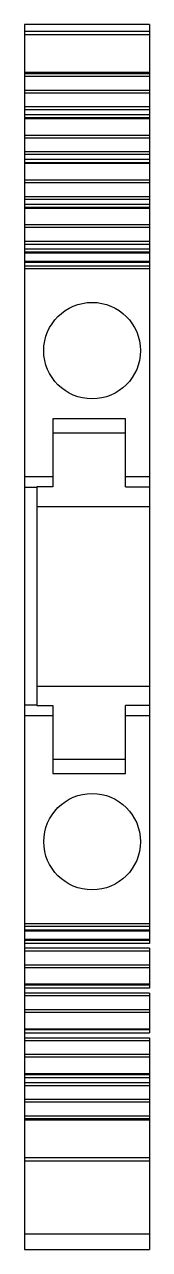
# Model space of a CAD drawing. Header units: millimetres. Extents: x 0 to 6.1, y 0 to 60.
import ezdxf

# ---------------------------------------------------------------- set-up
doc = ezdxf.new("R2010")
doc.units = ezdxf.units.MM

msp = doc.modelspace()

# ---------------------------------------------------------------- linework, layer by layer
at = {"color": 7, "linetype": 'Continuous', "lineweight": 25}
for p, q in [((6.1, 60), (0, 60)), ((0, 60), (0, 0)), ((6.1, 60), (6.1, 14.993)), ((6.1, 59.654), (0, 59.654)), ((0, 59.513), (6.1, 59.513)), ((6.1, 57.655), (0, 57.655)), ((0, 57.594), (6.1, 57.594)), ((6.1, 57.454), (0, 57.454)), ((6.1, 56.764), (0, 56.764)), ((0, 56.648), (6.1, 56.648)), ((6.1, 55.963), (0, 55.963)), ((6.1, 55.822), (0, 55.822)), ((6.1, 55.583), (0, 55.583)), ((6.1, 55.421), (0, 55.421)), ((0, 55.393), (6.1, 55.393)), ((6.1, 54.571), (0, 54.571)), ((0, 54.456), (6.1, 54.456)), ((6.1, 53.771), (0, 53.771)), ((6.1, 53.63), (0, 53.63)), ((6.1, 53.391), (0, 53.391)), ((6.1, 53.229), (0, 53.229)), ((0, 53.201), (6.1, 53.201)), ((6.1, 52.379), (0, 52.379)), ((0, 52.264), (6.1, 52.264)), ((0, 51.579), (6.1, 51.579)), ((0, 51.438), (6.1, 51.438)), ((0, 51.199), (6.1, 51.199)), ((6.1, 51.037), (0, 51.037)), ((0, 51.009), (6.1, 51.009)), ((6.1, 50.187), (0, 50.187)), ((0, 50.072), (6.1, 50.072)), ((0, 49.387), (6.1, 49.387)), ((0, 49.246), (6.1, 49.246)), ((0, 49.007), (6.1, 49.007)), ((6.1, 48.845), (0, 48.845)), ((0, 48.816), (6.1, 48.816)), ((6.1, 48.394), (0, 48.394)), ((6.1, 48.34), (0, 48.34)), ((6.1, 48.161), (0, 48.161)), ((0, 48.047), (6.1, 48.047)), ((4.925, 40.689), (1.375, 40.689)), ((1.375, 40.689), (1.375, 37.35)), ((4.925, 37.35), (4.925, 40.689)), ((1.375, 40), (4.925, 40)), ((1.375, 37.846), (0, 37.846)), ((6.1, 37.846), (4.925, 37.846)), ((0, 37.346), (0.6, 37.346)), ((1.375, 37.35), (0.6, 37.35)), ((0.6, 37.35), (0.6, 26.65)), ((4.925, 37.35), (6.1, 37.35)), ((0.6, 36.4), (6.1, 36.4)), ((0.6, 27.6), (6.1, 27.6)), ((0.6, 26.654), (0, 26.654)), ((0.6, 26.65), (1.375, 26.65)), ((1.375, 26.65), (1.375, 23.311)), ((6.1, 26.65), (4.925, 26.65)), ((4.925, 23.311), (4.925, 26.65)), ((0, 26.154), (1.375, 26.154)), ((4.925, 26.154), (6.1, 26.154)), ((4.925, 24), (1.375, 24)), ((1.375, 23.311), (4.925, 23.311)), ((6.1, 15.953), (0, 15.953)), ((0, 15.839), (6.1, 15.839)), ((0, 15.66), (6.1, 15.66)), ((0, 15.606), (6.1, 15.606)), ((6.1, 15.184), (0, 15.184)), ((0, 15.155), (6.1, 15.155)), ((6.1, 14.993), (0, 14.993)), ((6.1, 14.754), (0, 14.754)), ((6.1, 14.613), (0, 14.613)), ((6.1, 14.754), (6.1, 12.801)), ((6.1, 13.928), (0, 13.928)), ((0, 13.813), (6.1, 13.813)), ((6.1, 12.991), (0, 12.991)), ((0, 12.963), (6.1, 12.963)), ((6.1, 12.801), (0, 12.801)), ((6.1, 12.562), (0, 12.562)), ((6.1, 12.421), (0, 12.421)), ((6.1, 12.562), (6.1, 10.609)), ((6.1, 11.736), (0, 11.736)), ((0, 11.621), (6.1, 11.621)), ((6.1, 10.799), (0, 10.799)), ((0, 10.771), (6.1, 10.771)), ((0, 10.609), (6.1, 10.609)), ((0, 10.37), (6.1, 10.37)), ((0, 10.229), (6.1, 10.229)), ((6.1, 10.37), (6.1, 0)), ((6.1, 9.544), (0, 9.544)), ((0, 9.429), (6.1, 9.429)), ((6.1, 8.607), (0, 8.607)), ((0, 8.579), (6.1, 8.579)), ((0, 8.417), (6.1, 8.417)), ((0, 8.178), (6.1, 8.178)), ((0, 8.037), (6.1, 8.037)), ((6.1, 7.352), (0, 7.352)), ((0, 7.237), (6.1, 7.237)), ((0, 6.546), (6.1, 6.546)), ((6.1, 6.406), (0, 6.406)), ((0, 6.345), (6.1, 6.345)), ((6.1, 4.487), (0, 4.487)), ((0, 4.346), (6.1, 4.346)), ((6.1, 0.75), (0, 0.75)), ((0, 0), (6.1, 0))]:
    msp.add_line(p, q, dxfattribs=at)
for centre, radius in [((3.3, 44.025), 2.363), ((3.3, 19.975), 2.362)]:
    msp.add_circle(centre, radius, dxfattribs=at)

doc.saveas('drawing.dxf')
